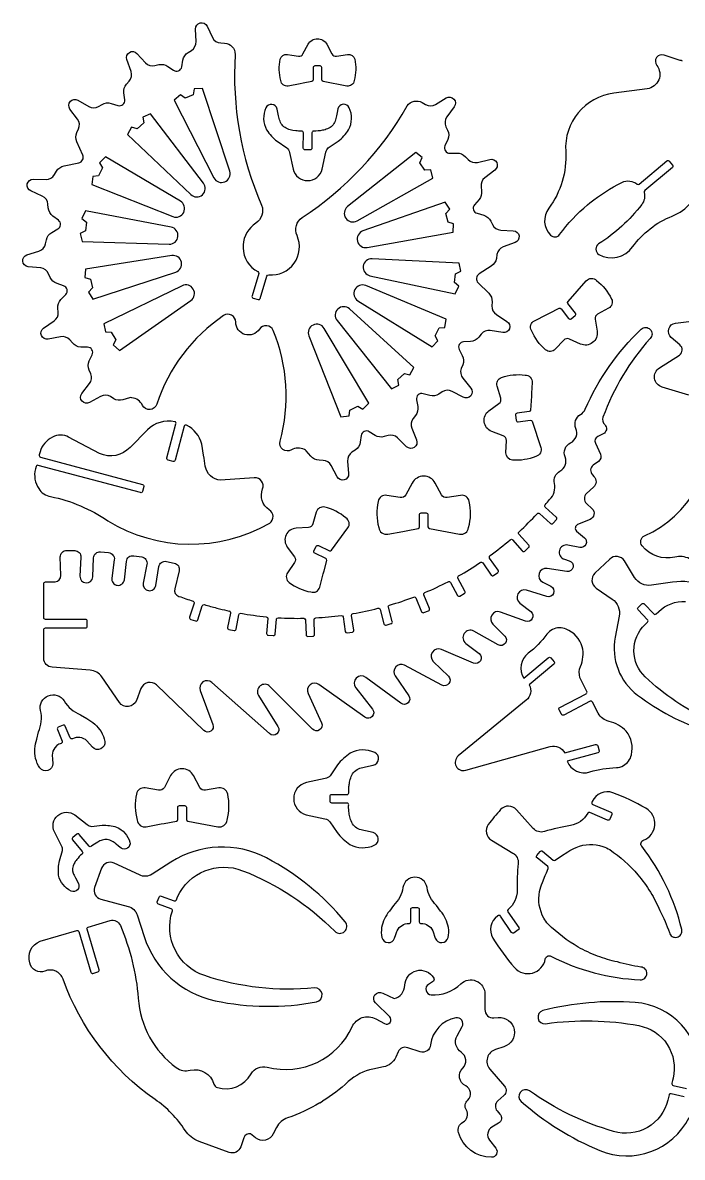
# Model space of a CAD drawing. Extents: x 0 to 507, y 0 to 400.
# Drawn here: x 0 to 232.5, y 0 to 399.9 of the extents above; entities that cross this region are included whole.
import ezdxf

# ---------------------------------------------------------------- set-up
doc = ezdxf.new("R2010")
doc.units = 0
doc.layers.get('0').update_dxf_attribs({"color": 1, "linetype": 'CONTINUOUS'})
doc.layers.add('CYAN', color=1, linetype='CONTINUOUS')

msp = doc.modelspace()

# ---------------------------------------------------------------- linework, layer by layer
msp.add_lwpolyline([(104.72, 19.17), (105.67, 19.75)])
at = {"layer": 'CYAN'}
for points in [[(13.35, 289.2), (8.99, 288.36, -0.356327), (6.6, 289.64, -0.356327), (7.38, 292.25), (11.06, 294.73, 0.272591), (12.55, 297.85), (12.43, 299.24, -0.214563), (13.5, 302.31), (15.19, 304.09, 0.25681), (15.65, 305.82, 0.25681), (14.43, 307.13), (12.1, 307.9, -0.214577), (9.7, 310.09), (9.15, 311.37, 0.272675), (6.36, 313.42), (1.94, 313.86, -0.356412), (0.01, 315.78, -0.356412), (1.51, 318.05), (5.75, 319.37, 0.272527), (8.08, 321.93), (8.36, 323.3, -0.214545), (10.27, 325.93), (12.4, 327.15, 0.252872), (13.33, 328.65, 0.252872), (12.58, 330.25), (10.61, 331.71, -0.214549), (9.03, 334.56), (8.91, 335.94, 0.272741), (6.91, 338.76), (2.85, 340.58, -0.356322), (1.63, 343.01, -0.356322), (3.77, 344.69), (8.22, 344.6, 0.272642), (11.23, 346.3), (11.93, 347.51, -0.214517), (14.57, 349.4), (19.75, 350.44, 0.227571), (21.14, 351.49, 0.227571), (21.19, 353.22), (19.12, 357.91, -0.214661), (19.12, 361.16), (19.7, 362.43, 0.272778), (19.33, 365.87), (16.67, 369.43, -0.356185), (16.8, 372.15, -0.356185), (19.48, 372.57), (23.32, 370.33, 0.272404), (26.78, 370.34), (27.97, 371.05, -0.214689), (31.21, 371.42), (33.54, 370.67, 0.25608), (35.29, 371.01, 0.25608), (35.95, 372.66), (35.65, 375.1, -0.214595), (36.6, 378.21), (37.53, 379.25, 0.272569), (38.18, 382.65), (36.68, 386.84, -0.356312), (37.6, 389.4, -0.356312), (40.29, 389.01), (43.3, 385.75, 0.27253), (46.61, 384.74), (47.96, 385.07, -0.214593), (51.16, 384.47), (53.18, 383.07, 0.256006), (54.95, 382.88, 0.256006), (56.06, 384.27), (56.48, 386.69, -0.214437), (58.31, 389.38), (59.5, 390.11, 0.272493), (61.12, 393.17), (60.92, 397.61, -0.356549), (62.54, 399.79, -0.356549), (65, 398.63), (66.92, 394.63, 0.272546), (69.79, 392.7), (71.18, 392.62, -0.394886), (74.91, 388.7, 0.11911), (84.21, 335.53, -0.357949), (82.2, 329.2, 0.236646), (77.7, 321.52), (77.68, 320.46, 0.26502), (82.9, 312.12, -0.356627), (83.2, 311.42), (80.84, 303.58, 0.413788), (81.25, 302.83), (82.99, 302.31, 0.413793), (83.74, 302.71), (86.09, 310.54, -0.355761), (86.72, 310.97, 0.265025), (95.67, 315.07, 0.265025), (96.71, 324.85, -0.357639), (98.52, 331.23, 0.119117), (135.55, 370.5, -0.394974), (140.83, 371.72), (142.03, 371.02, 0.272562), (145.49, 371.05), (149.3, 373.34, -0.356535), (151.99, 372.95, -0.356535), (152.15, 370.23), (149.53, 366.64, 0.272392), (149.2, 363.2), (149.79, 361.94, -0.214662), (149.83, 358.68), (148.86, 356.43, 0.255989), (149.02, 354.66, 0.255989), (150.6, 353.84), (153.05, 353.9, -0.214598), (156.06, 352.64), (157.01, 351.62, 0.27258), (160.32, 350.63), (164.63, 351.7, -0.356729), (167.09, 350.54, -0.356729), (166.44, 347.9), (162.89, 345.23, 0.27247), (161.56, 342.03), (161.76, 340.65, -0.214603), (160.85, 337.53), (159.25, 335.66, 0.256002), (158.89, 333.92, 0.256002), (160.16, 332.68), (162.52, 332.01, -0.214638), (165.02, 329.93), (165.63, 328.68, 0.27259), (168.51, 326.76), (172.95, 326.52, -0.356686), (174.96, 324.69, -0.356686), (173.56, 322.35), (169.39, 320.84, 0.272551), (167.18, 318.18), (166.96, 316.8, -0.214615), (165.17, 314.08), (160.87, 311.31, 0.227117), (159.96, 309.83, 0.227117), (160.54, 308.2), (164.29, 304.48, -0.214664), (165.46, 301.44), (165.37, 300.05, 0.272517), (166.96, 296.97), (170.71, 294.6, -0.356775), (171.57, 292.02, -0.356775), (169.22, 290.66), (164.83, 291.38, 0.272548), (161.61, 290.12), (160.74, 289.03, -0.214633), (157.85, 287.53), (155.41, 287.39, 0.252808), (153.91, 286.47, 0.252808), (153.86, 284.71), (154.96, 282.52, -0.214645), (155.1, 279.26), (154.59, 277.97, 0.272538), (155.12, 274.55), (157.93, 271.11, -0.356508), (157.94, 268.39, -0.356508), (155.27, 267.85), (151.34, 269.92, 0.272475), (147.88, 269.75), (146.72, 268.98, -0.214663), (143.51, 268.47), (141.13, 269.11, 0.256725), (139.4, 268.69, 0.256725), (138.83, 266.99), (139.26, 264.58, -0.214608), (138.46, 261.42), (137.59, 260.33, 0.272251), (137.12, 256.91), (138.83, 252.8, -0.356497), (138.05, 250.2, -0.356497), (135.34, 250.44), (132.16, 253.55, 0.272587), (128.81, 254.38), (127.47, 253.98, -0.214652), (124.25, 254.41), (122.16, 255.71, 0.252706), (120.4, 255.81, 0.252706), (119.35, 254.4), (119, 251.97, -0.214599), (117.24, 249.23), (116.08, 248.47, 0.272519), (114.55, 245.37), (114.87, 240.93, -0.356529), (113.31, 238.71, -0.356529), (110.82, 239.8), (108.78, 243.75, 0.272605), (105.86, 245.59), (104.47, 245.64, -0.214477), (101.55, 247.06), (99.98, 248.95, 0.108614), (99.35, 249.44, 0.245189), (94.71, 249.27, -0.303267), (91.71, 249.48, -0.303267), (90.75, 252.33, 0.166235), (88.31, 291.38, 0.277793), (86.01, 293.08, 0.277793), (83.44, 291.84, -0.331778), (78.34, 289.99, -0.331778), (75.11, 294.34, 0.277912), (73.64, 296.79, 0.277912), (70.79, 296.64, 0.166231), (47.25, 265.39, -0.303068), (44.88, 263.53, -0.303068), (42.26, 265, 0.245369), (38.48, 267.7, 0.108596), (37.69, 267.64), (35.34, 266.93, -0.214643), (32.12, 267.35), (30.93, 268.08, 0.272567), (27.47, 268.15), (23.6, 265.97, -0.356386), (20.92, 266.43, -0.356386), (20.84, 269.15), (23.55, 272.67, 0.272515), (23.98, 276.1), (23.43, 277.38, -0.214581), (23.48, 280.64), (24.52, 282.86, 0.252858), (24.42, 284.62, 0.252858), (22.89, 285.5), (20.44, 285.56, -0.214549), (17.51, 286.98), (16.61, 288.04, 0.272662), (13.35, 289.2)], [(90.97, 379.46, -0.118566), (90.76, 386.95, -0.403005), (93.33, 388.69), (94.93, 388.42), (97.17, 388.04, 0.321908), (98.8, 388.85), (100.61, 392.24, -0.276958), (103.91, 394.21, -0.277062), (107.21, 392.24), (109.02, 388.85, 0.321908), (110.65, 388.04), (114.49, 388.69, -0.403005), (117.03, 386.95, -0.118566), (116.85, 379.46, -0.207846), (115.95, 377.92, -0.207846), (114.22, 377.54), (105.91, 379.12, -0.360831), (105.42, 379.72), (105.42, 384.02, 0.414214), (104.82, 384.62), (103, 384.62, 0.414214), (102.4, 384.02), (102.4, 379.72, -0.359449), (101.91, 379.12), (98.82, 378.53), (97.76, 378.33), (93.6, 377.54, -0.207846), (91.87, 377.92, -0.207846), (90.97, 379.46)], [(67.39, 345.18, 0.39125), (71.25, 343.77, 0.39125), (72.96, 347.5), (63.43, 376.7), (60.5, 376.5), (60.15, 374.47), (57.26, 373.27), (55.58, 374.44), (53.37, 372.51), (67.39, 345.18)], [(85.97, 362.09, 0.085176), (89.71, 358.05), (93.13, 355.74, -0.146643), (94.04, 354.16), (95.31, 348.21, 0.344875), (100.45, 344.22, 0.344891), (105.56, 348.23), (106.83, 354.18, -0.146427), (107.73, 355.76), (111.15, 358.07, 0.085162), (114.9, 362.12, 0.233052), (115.11, 369.87, 0.322273), (112.96, 371.09, 0.322273), (111.12, 369.44), (110.85, 368.23), (110.61, 367.01, -0.031864), (110.12, 365.17, -0.227937), (107.46, 362.46, -0.06634), (105.68, 361.94, -0.051602), (102.56, 361.63, 0.204113), (102.13, 361.45, 0.204113), (101.96, 361.02), (101.93, 355.66, -0.414214), (101.32, 355.06), (99.51, 355.06, -0.414214), (98.91, 355.66), (98.94, 361.02, 0.204763), (98.75, 361.46, 0.204763), (98.3, 361.63, -0.033894), (96.26, 361.75), (95.19, 361.92, -0.066407), (93.37, 362.44, -0.22805), (90.71, 365.14, -0.031887), (90.23, 366.99), (89.71, 369.41, 0.322659), (87.87, 371.06, 0.322659), (85.72, 369.83, 0.233051), (85.97, 362.09)], [(59.23, 339.3, 0.391152), (63.34, 339.24, 0.391152), (63.72, 343.33), (45.08, 367.75), (42.38, 366.59), (42.72, 364.56), (40.4, 362.47), (38.41, 363.02), (36.97, 360.47), (59.23, 339.3)], [(52.95, 331.53, 0.391316), (56.77, 333.02, 0.391316), (55.59, 336.95), (29.14, 352.57), (27.08, 350.48), (28.15, 348.73), (26.78, 345.92), (24.74, 345.69), (24.36, 342.78), (52.95, 331.53)], [(114.5, 335.03, 0.391149), (113.88, 330.98, 0.391149), (117.87, 330.03), (144.63, 345.12), (143.85, 347.95), (141.79, 347.9), (140.05, 350.49), (140.87, 352.38), (138.54, 354.16), (114.5, 335.03)], [(119.92, 326.46, 0.391206), (117.99, 322.84, 0.391206), (121.45, 320.63), (151.69, 326.05), (151.89, 328.97), (149.93, 329.61), (149.14, 332.63), (150.53, 334.13), (148.93, 336.59), (119.92, 326.46)], [(51.63, 321.81, 0.391232), (54.73, 324.51, 0.391232), (52.28, 327.81), (22.1, 333.53), (20.87, 330.87), (22.47, 329.58), (22.14, 326.48), (20.29, 325.56), (20.92, 322.7), (51.63, 321.81)], [(53.93, 311.92, 0.391182), (55.93, 315.5, 0.391182), (52.53, 317.78), (22.17, 313.02), (21.91, 310.1), (23.86, 309.43), (24.58, 306.39), (23.16, 304.91), (24.71, 302.42), (53.93, 311.92)], [(154.45, 312.26), (153.88, 315.14), (123.19, 316.66, 0.391177), (120.04, 314.03, 0.391177), (122.42, 310.69), (152.48, 304.33), (153.76, 306.97), (152.18, 308.29), (152.58, 311.39), (154.45, 312.26)], [(184.73, 297.02), (185.74, 297.52), (189.07, 299.2, -0.35937), (189.82, 299.03), (192.44, 295.62, 0.414483), (193.29, 295.51), (194.73, 296.62, 0.413057), (194.84, 297.46), (192.22, 300.87, -0.360081), (192.24, 301.64), (198.66, 308.89, -0.207997), (200.46, 309.72, -0.207997), (202.29, 308.98, -0.118553), (207.57, 302.48, -0.402625), (206.5, 299.2), (202.65, 297.15, 0.322611), (201.76, 295.33), (202.46, 291.09, -0.276916), (200.89, 287.1, -0.277065), (196.64, 286.6), (192.72, 288.38, 0.322172), (190.72, 287.97), (187.75, 284.78, -0.403118), (184.32, 284.59, -0.118568), (179.38, 291.35, -0.207921), (179.13, 293.32, -0.207921), (180.4, 294.84), (184.73, 297.02)], [(59.25, 301.96, 0.391147), (60.13, 305.97, 0.391147), (56.2, 307.16), (28.55, 293.76), (29.16, 290.89), (31.21, 290.81), (32.79, 288.12), (31.86, 286.28), (34.07, 284.36), (59.25, 301.96)], [(120.92, 307.21, 0.390997), (117.07, 305.8, 0.390997), (118.16, 301.85), (144.29, 285.68), (146.39, 287.72), (145.35, 289.5), (146.78, 292.28), (148.83, 292.47), (149.27, 295.37), (120.92, 307.21)], [(115.2, 298.98, 0.390962), (111.1, 298.95, 0.390962), (110.8, 294.86), (129.96, 270.84), (132.63, 272.06), (132.25, 274.08), (134.53, 276.22), (136.52, 275.71), (137.91, 278.29), (115.2, 298.98)], [(106.28, 292.13, 0.39087), (102.35, 293.3, 0.39087), (100.87, 289.47), (112.2, 260.91), (115.11, 261.3), (115.34, 263.35), (118.14, 264.72), (119.9, 263.66), (121.98, 265.72), (106.28, 292.13)], [(169.36, 254.31), (165.33, 255.82, -0.277084), (162.67, 259.18, -0.276887), (164.37, 263.11), (167.87, 265.62, 0.322046), (168.51, 267.54), (167.24, 271.71, -0.402989), (168.79, 274.79, -0.118518), (177.11, 275.67, -0.20811), (178.94, 274.9, -0.20811), (179.63, 273.04), (179.4, 269.26), (179.34, 268.2), (179.06, 263.36, -0.360785), (178.54, 262.79), (174.27, 262.23, 0.414223), (173.75, 261.55), (173.99, 259.75, 0.414414), (174.67, 259.23), (178.93, 259.79, -0.359705), (179.59, 259.38), (182.65, 250.2, -0.208141), (182.47, 248.22, -0.208141), (180.9, 247.01, -0.118541), (172.64, 245.7, -0.402826), (170.34, 248.26), (170.49, 252.62, 0.322738), (169.36, 254.31)], [(9.84, 232.87, -0.097703), (30.01, 224.35, 0.274515), (87.12, 223.48, 0.243614), (88.24, 225.89, 0.243614), (86.91, 228.2, -0.359486), (84.55, 235.53, 0.258344), (84.19, 238.31, 0.258344), (81.65, 239.49), (69.73, 238.61, -0.350992), (64.38, 243.53), (63.94, 246.37), (63.78, 247.43), (63.17, 251.33, 0.211539), (57.79, 258.01, 0.226854), (57.28, 258.02, 0.226854), (56.94, 257.62), (53.74, 245.66, -0.412811), (53.01, 245.24), (51.26, 245.71, -0.415635), (50.81, 246.45), (54.04, 258.5, 0.206964), (53.98, 258.97, 0.206964), (53.59, 259.25, 0.251596), (44, 256.36), (37.84, 250.19, -0.32762), (27.07, 248.08), (16.19, 253.76, 0.263621), (10.5, 253.77, 0.208345), (6.12, 248.61), (5.82, 247.52, 0.41459), (6.24, 246.78), (42.28, 237.15, -0.4128), (42.7, 236.41), (42.25, 234.66, -0.414222), (41.49, 234.23), (5.48, 243.86, 0.41563), (4.73, 243.43), (4.49, 242.57, 0.21718), (5.67, 235.65, 0.228339), (9.84, 232.87)], [(135.16, 220.8), (139.35, 221.58, 0.360571), (139.84, 222.17), (139.84, 226.47, -0.414214), (140.45, 227.08), (142.26, 227.08, -0.414214), (142.87, 226.47), (142.87, 222.17, 0.360568), (143.36, 221.58), (153.99, 219.61, 0.207969), (156.11, 220.09, 0.207969), (157.2, 221.97, 0.118583), (157.44, 231.14, 0.403029), (154.32, 233.27), (149.61, 232.48, -0.322121), (147.61, 233.46), (145.39, 237.63, 0.276911), (141.36, 240.04, 0.277089), (137.32, 237.63), (135.1, 233.46, -0.322121), (133.1, 232.48), (128.38, 233.27, 0.403282), (125.27, 231.14, 0.118583), (125.51, 221.97, 0.207969), (126.6, 220.09, 0.207969), (128.72, 219.61), (134.04, 220.6), (135.16, 220.8)], [(95.85, 209.59), (93.37, 206.02, 0.402994), (93.91, 202.61, 0.118543), (101.56, 199.23, 0.208193), (103.53, 199.4, 0.208193), (104.74, 200.96), (105.95, 205.64), (106.22, 206.69), (107.16, 210.33, 0.361626), (106.85, 211.03), (102.95, 212.87, -0.412894), (102.68, 213.68), (103.44, 215.31, -0.416168), (104.25, 215.6), (108.15, 213.76, 0.359904), (108.88, 213.95), (114.62, 221.78, 0.208016), (115.05, 223.71, 0.208016), (113.93, 225.34, 0.118555), (106.46, 229.13, 0.402758), (103.5, 227.39), (102.32, 223.19, -0.32198), (100.72, 221.93), (96.42, 221.72, 0.277012), (92.86, 219.35, 0.277264), (93.28, 215.08), (95.82, 211.62, -0.321808), (95.85, 209.59)], [(152.8, 137.84, 0.355741), (156.17, 136.38), (185.97, 144.73, -0.3549), (191.08, 142.52), (201.97, 145.43, -0.415628), (202.71, 145), (203.18, 143.25, -0.415634), (202.75, 142.51), (191.89, 139.61, 0.395823), (199.95, 135.82, -0.070204), (209.26, 137.32, 0.128215), (211.74, 138.07, 0.230423), (214.56, 141.88, 0.238259), (212.77, 150.13, 0.15879), (206.68, 153.59, -0.219227), (202.86, 156.53), (200.82, 160.44, 0.414218), (200, 160.7), (190.72, 155.87, -0.415506), (189.91, 156.13), (189.07, 157.74, -0.413543), (189.32, 158.55), (198.61, 163.38, 0.414886), (198.86, 164.2), (196.83, 168.12), (196.43, 169.12, -0.170599), (196.61, 172.93, 0.15879), (197.27, 179.9, 0.238255), (191.54, 186.11, 0.230474), (186.8, 185.98, 0.128173), (184.77, 184.38, -0.070204), (178.2, 177.62, 0.395975), (176.67, 168.84), (185.28, 176.08, -0.414214), (186.14, 176.01), (187.3, 174.62, -0.414042), (187.23, 173.76), (178.59, 166.51, -0.354737), (177.48, 161.06), (153.53, 141.45, 0.35618), (152.8, 137.84)], [(106.56, 119.27, -0.146494), (108.31, 118.27), (110.87, 114.46, 0.085152), (115.34, 110.27, 0.233098), (123.95, 109.98, 0.322428), (125.33, 112.36, 0.322428), (123.5, 114.43), (120.8, 115.01, -0.031875), (118.76, 115.56, -0.227973), (115.76, 118.52, -0.066353), (115.19, 120.51, -0.030718), (114.94, 122.35), (114.9, 123.42, -0.013088), (114.92, 124.21, 0.204116), (114.76, 124.65, 0.204116), (114.32, 124.84), (108.96, 124.86, -0.414214), (108.36, 125.47), (108.36, 127.28, -0.415674), (108.97, 127.89), (114.33, 127.87, 0.205419), (114.77, 128.05, 0.205419), (114.94, 128.5, -0.035254), (115, 130.62, -0.026123), (115.24, 132.18, -0.06639), (115.82, 134.18, -0.227918), (118.84, 137.11, -0.031908), (120.89, 137.65), (123.59, 138.21, 0.32239), (125.44, 140.26, 0.32239), (124.08, 142.66, 0.233027), (115.47, 142.43, 0.08515), (110.96, 138.27), (108.38, 134.48, -0.146453), (106.62, 133.5), (100, 132.1, 0.344864), (95.53, 126.43, 0.34479), (99.95, 120.72), (106.56, 119.27)], [(49.92, 117.67), (54.19, 118.46, 0.360823), (54.68, 119.06), (54.68, 123.36, -0.414214), (55.28, 123.96), (57.1, 123.96, -0.414214), (57.7, 123.36), (57.7, 119.06, 0.360835), (58.19, 118.46), (68.82, 116.5, 0.207968), (70.94, 116.97, 0.207968), (72.04, 118.85, 0.118545), (72.28, 128.02, 0.402977), (69.16, 130.16), (64.45, 129.37, -0.322121), (62.44, 130.35), (60.22, 134.51, 0.277068), (56.19, 136.92, 0.277246), (52.16, 134.51), (49.94, 130.35, -0.322121), (47.93, 129.37), (43.22, 130.16, 0.402975), (40.1, 128.02, 0.118545), (40.34, 118.85, 0.207969), (41.44, 116.97, 0.207969), (43.56, 116.5), (48.87, 117.48), (49.92, 117.67)], [(173.34, 66.88, 0.288156), (179.72, 64.94, 0.288156), (184.23, 69.85, -0.241368), (184.96, 70.87, -0.241368), (186.22, 70.87, 0.108918), (217.67, 62.57, 0.414214), (220.03, 64.69, 0.414214), (217.91, 67.04, -0.034988), (209.62, 68.83, -0.036106), (202.64, 70.92, -0.040503), (195.81, 74.09, -0.065029), (185.23, 82.17, -0.049654), (183.74, 84.31, -0.187879), (182.23, 93.67, -0.048824), (183.2, 96.83), (184.21, 99.29), (184.62, 100.27), (185.23, 101.74, 0.3307), (185.07, 102.44), (181.32, 105.52, -0.413085), (181.26, 106.37), (182.41, 107.77, -0.41422), (183.26, 107.85), (186.98, 104.77, 0.329384), (187.7, 104.73), (189.94, 106.2), (192.15, 107.67, -0.048842), (195.08, 109.22, -0.187868), (204.55, 109.5, -0.049669), (206.93, 108.43, -0.065024), (216.85, 99.57, -0.040518), (221.27, 93.45, -0.036088), (224.62, 86.99, -0.03498), (227.95, 79.21, 0.414261), (230.65, 77.56, 0.414261), (232.3, 80.26, 0.108921), (218.21, 109.6, -0.241382), (217.98, 110.84, -0.241382), (218.85, 111.75, 0.288062), (222.8, 117.1, 0.288062), (219.69, 122.99, 0.042651), (208.05, 128.47, 0.398745), (200.74, 125.35), (200.68, 125.17, 0.413627), (200.98, 124.37), (207.36, 121.62, -0.416145), (207.66, 120.83), (206.93, 119.16, -0.414789), (206.15, 118.85), (199.95, 121.52, 0.388199), (199.19, 121.26, -0.230545), (193.12, 116.94, 0.031373), (183.89, 114.8, -0.291218), (179.99, 115.9), (174.1, 122.51, 0.212669), (171.29, 123.77, 0.212669), (168.48, 122.53, 0.011315), (166.24, 119.94, 0.011312), (164.12, 117.26, 0.212697), (163.44, 114.27, 0.212697), (165.21, 111.76), (172.83, 107.22, -0.291291), (174.64, 103.6, 0.031373), (174.28, 94.13, -0.230408), (171.17, 87.36, 0.388078), (171.04, 86.55), (174.85, 80.97, -0.415423), (174.7, 80.13), (173.19, 79.1, -0.413388), (172.35, 79.27), (168.44, 85, 0.415433), (167.63, 85.16), (167.45, 85.05, 0.398722), (165.75, 77.28, 0.042654), (173.34, 66.88)], [(12.67, 99.43, -0.085153), (12.98, 104.48), (14.03, 108.11, 0.146479), (13.73, 109.74), (11.16, 114.69, -0.344844), (12.43, 120.5, -0.344771), (18.36, 120.67), (22.74, 117.23, 0.146506), (24.28, 116.64), (28.06, 117.01, -0.085155), (33.08, 116.35, -0.233077), (37.77, 111.04, -0.322146), (36.96, 108.91, -0.322146), (34.69, 109), (33.81, 109.7), (32.9, 110.4, 0.031899), (31.48, 111.41, 0.227912), (28.03, 111.77, 0.066392), (26.46, 111.09, 0.049419), (24.22, 109.61, -0.204919), (23.79, 109.46, -0.204919), (23.38, 109.67), (19.93, 113.8, 0.414214), (19.08, 113.88), (17.69, 112.73, 0.414219), (17.6, 111.88), (21.02, 107.74, -0.204909), (21.16, 107.29, -0.204909), (20.93, 106.88, 0.049307), (19.08, 104.95, 0.066391), (18.12, 103.53, 0.22784), (17.84, 100.08, 0.012482), (18.1, 99.45), (18.57, 98.49), (19.63, 96.48, -0.322151), (19.29, 94.24, -0.322151), (17.06, 93.84, -0.233089), (12.67, 99.43)], [(37.15, 88.43, -0.259955), (40.39, 85.4), (42.81, 77.83, 0.269398), (67.81, 55.19, 0.099508), (103.55, 54.79, 0.401239), (105.54, 57.57, 0.401239), (102.86, 59.68, -0.104978), (64.15, 64.03, -0.414167), (52.76, 86.82, 0.406356), (52.39, 87.58), (47.83, 89.23, -0.414222), (47.46, 90), (48.07, 91.71, -0.414209), (48.86, 92.07), (53.42, 90.42, 0.406344), (54.18, 90.77), (54.59, 91.75, -0.397071), (77.52, 101.01, -0.104986), (110.05, 79.64, 0.400965), (113.47, 79.55, 0.400965), (113.71, 82.96, 0.099509), (85.95, 105.49, 0.269399), (52.27, 104.04), (45.59, 99.76, -0.260091), (41.15, 99.49), (32.2, 103.67, 0.212248), (29.61, 103.74, 0.212248), (27.81, 101.87), (25.36, 95.12, 0.21218), (25.55, 92.54, 0.21218), (27.6, 90.94), (37.15, 88.43)], [(126.61, 77.46, 0.332298), (128.78, 75.67, 0.332298), (131.11, 77.25), (131.57, 78.56), (131.93, 79.62), (132.02, 79.87, -0.293529), (136.16, 82.39, 0.201513), (136.59, 82.56, 0.201513), (136.77, 82.99), (136.77, 87.41, -0.414214), (137.37, 88.02), (139.19, 88.02, -0.414214), (139.79, 87.41), (139.79, 82.99, 0.20151), (139.98, 82.55, 0.20151), (140.43, 82.39, -0.293619), (144.54, 79.87), (145.45, 77.25, 0.332298), (147.79, 75.66, 0.332298), (149.98, 77.46, 0.091348), (150.07, 80.96, 0.126125), (147.32, 86.76), (145.84, 88.76, -0.163769), (142.54, 95.08, 0.368463), (138.28, 98.71, 0.368464), (134.05, 95.08, -0.163769), (130.72, 88.76), (129.27, 86.76, 0.126152), (126.52, 80.96, 0.091332), (126.61, 77.46)]]:
    msp.add_lwpolyline(points, format="xyb", close=True, dxfattribs=at)
for points in [[(232.57, 386.29, 0.204681), (232.18, 386.57, 0.204681), (231.71, 386.48), (226.08, 388.43, 0.332732), (223.44, 387.59, 0.332732), (223.5, 384.81, -0.269143), (224.2, 379.7, -0.269143), (220.11, 376.56), (208.36, 375.01, 0.394599), (191.41, 354.46, -0.17827), (185.42, 334.45, 0.372053), (186.07, 324.98, 0.219756), (187.73, 324.36, 0.219756), (189.27, 325.22), (189.27, 325.22, -0.059757), (199.14, 335.7), (199.97, 336.38, -0.055325), (211.22, 343.56, -0.293103), (216.57, 342.96, 0.357174), (217.33, 342.97), (227.06, 351.15, -0.413276), (227.91, 351.08), (229.08, 349.69, -0.41835), (229, 348.83), (219.29, 340.66, 0.286664), (219.09, 340.04, -0.230036), (218.19, 335.78, -0.085667), (203.02, 321.88, 0.261831), (202.04, 320.03, 0.261831), (203.11, 318.22, 0.385042), (215, 320.81, -0.144953), (228.96, 331.69, 0.249492), (239.12, 343.56, 0.249492)], [(72.78, 192.53, -0.408493), (73.26, 191.82), (72.23, 186.7, 0.417101), (72.72, 185.99), (74.5, 185.65, 0.414214), (75.23, 186.12), (76.23, 191.23, -0.4082), (76.92, 191.71, 0.019637), (85.87, 190.48, -0.409836), (86.41, 189.83), (85.99, 184.64, 0.414214), (86.54, 183.99), (88.35, 183.84, 0.415675), (89.02, 184.4), (89.41, 189.6, -0.40836), (90.04, 190.15, 0.019635), (99.08, 189.96, -0.409832), (99.69, 189.38), (99.87, 184.16, 0.414274), (100.5, 183.58), (102.32, 183.65, 0.414214), (102.89, 184.27), (102.71, 189.49, -0.409756), (103.29, 190.11, 0.019639), (112.27, 190.96, -0.408434), (112.93, 190.45), (113.72, 185.3, 0.412774), (114.41, 184.79), (116.2, 185.06, 0.414215), (116.71, 185.75), (115.92, 190.91, -0.408214), (116.44, 191.59, 0.01964), (125.24, 193.47, -0.408191), (125.99, 193.04), (127.35, 188.02, 0.414211), (128.11, 187.59), (129.86, 188.07, 0.4128), (130.29, 188.81), (128.89, 193.84, -0.409594), (129.32, 194.58, 0.019634), (137.87, 197.45, -0.409602), (138.63, 197.11), (140.6, 192.28, 0.414757), (141.38, 191.94), (143.04, 192.62, 0.413663), (143.38, 193.41), (141.44, 198.24, -0.409049), (141.78, 199.02, 0.019628), (149.94, 202.86, -0.407687), (150.75, 202.61), (153.23, 198.03, 0.416201), (154.05, 197.79), (155.65, 198.65, 0.413507), (155.89, 199.47), (153.42, 204.05, -0.407689), (153.63, 204.87, 0.019638), (161.31, 209.62, -0.409763), (162.15, 209.47), (165.15, 205.2, 0.41506), (165.99, 205.05), (167.47, 206.1, 0.412171), (167.6, 206.94), (164.6, 211.2, -0.408951), (164.75, 212.04, 0.019635), (171.83, 217.64, -0.408978), (172.68, 217.58), (176.12, 213.69, 0.414207), (177, 213.64), (178.33, 214.85, 0.413247), (178.39, 215.7), (174.91, 219.59, -0.408031), (174.97, 220.44, 0.01963), (181.35, 226.81, -0.410073), (182.2, 226.86), (186.1, 223.38, 0.413241), (186.95, 223.43), (188.16, 224.79, 0.414207), (188.09, 225.64), (184.19, 229.11, -0.409002), (184.16, 229.96, 0.005313), (185.74, 231.83, 0.262074), (187.43, 237.51, -0.339351), (189.4, 241.81, 0.388039), (191.21, 246.8, -0.398204), (193.11, 251.8, 0.401772), (195.02, 256.89, -0.379617), (196.65, 261.8, 0.160501), (198.28, 263.63, -0.100771), (218.03, 291.8, -0.414489), (221.23, 291.75, -0.414489), (221.17, 288.55, 0.094712), (204.54, 260.8, 0.300549), (205.15, 258.2, -0.244221), (205.74, 256.43, -0.244221), (204.63, 254.93), (202.7, 253.99, 0.403506), (201.88, 251.73), (203.64, 247.75, -0.351216), (202.97, 245.25), (201.1, 243.88, 0.214757), (200.21, 242.28, 0.214757), (200.82, 240.56), (201.37, 239.98, -0.203143), (202.1, 238, -0.203143), (201.19, 236.11), (198.77, 233.95, 0.210707), (197.98, 232.2, 0.210707), (198.74, 230.43), (200.7, 228.57, -0.254782), (201.38, 226.5, -0.254782), (200.01, 224.8), (195.62, 222.98, 0.260548), (194.81, 221.95, 0.260548), (195.26, 220.71), (198.04, 218.33, -0.341312), (198.52, 215.99, -0.341312), (196.38, 214.93), (192.18, 215.78, 0.400481), (189.17, 213.87, 0.400481), (190.94, 210.77), (192.66, 210.24, -0.394102), (193.99, 207.94, -0.394102), (191.78, 206.45), (184.89, 207.54, 0.369755), (182.02, 205.78, 0.369755), (183.32, 202.68), (186.19, 201.22, -0.390388), (187.13, 198.75, -0.390388), (184.74, 197.61), (177.6, 199.83, 0.362759), (174.55, 198.54, 0.362759), (175.28, 195.32), (179.12, 192.34, -0.369152), (179.62, 189.85, -0.369152), (177.24, 188.96), (168.41, 192.16, 0.352785), (165.35, 191.11, 0.352785), (165.72, 187.89), (169.95, 183.71, -0.375433), (170.14, 181.15, -0.375433), (167.63, 180.62), (159.04, 185.43, 0.392976), (155.62, 184.6, 0.392976), (156.2, 181.12), (160.88, 177.51, -0.376995), (161.37, 174.98, -0.376995), (158.92, 174.17), (147.58, 178.98, 0.359961), (144.41, 178.05, 0.359961), (144.74, 174.76), (150.06, 169.52, -0.372062), (150.26, 166.97, -0.372062), (147.76, 166.41), (134.64, 173.38, 0.345775), (131.5, 172.81, 0.345775), (131.31, 169.63), (136.09, 162.68, -0.366861), (135.85, 160.17, -0.366861), (133.34, 160), (121, 169.15, 0.375238), (117.6, 168.89, 0.375238), (117.41, 165.48), (123.33, 157.9, -0.372048), (123.19, 155.34, -0.372048), (120.64, 155.1), (104.43, 166.64, 0.339583), (101.29, 166.52, 0.339583), (100.6, 163.46), (105.34, 153.06, -0.363342), (104.67, 150.64, -0.363342), (102.17, 150.87), (87.17, 165.93, 0.381485), (83.74, 166.13, 0.381485), (83.15, 162.74), (89.98, 151.8, -0.372651), (89.58, 149.27, -0.372651), (87.02, 149.3), (66.73, 167.31, 0.344578), (63.55, 167.51, 0.344578), (62.59, 164.48), (67.06, 152.51, -0.349418), (66.31, 150.2, -0.349418), (63.89, 150.41), (47.11, 166.45, 0.250845), (44.08, 167.29, 0.250845), (41.7, 165.24), (40.06, 161, -0.27785), (37.3, 158.85, -0.27785), (34.11, 160.29), (27.88, 169.3, 0.223891), (23.8, 171.66), (10.43, 172.79, -0.414215), (7.41, 175.81), (7.41, 185.94, -0.414214), (8.02, 186.54), (22.14, 186.54, 0.414214), (22.74, 187.15), (22.74, 188.96, 0.414214), (22.14, 189.57), (8.02, 189.57, -0.414214), (7.41, 190.17), (7.41, 202.15, -0.414214), (8.02, 202.76), (11.49, 202.76, 0.38469), (13.43, 205.04), (13.25, 211.56, -0.203844), (13.88, 213.19, -0.203844), (15.48, 213.86), (18.33, 213.83, -0.204373), (19.93, 213.13, -0.204373), (20.53, 211.49), (20.2, 204.76, 0.414015), (22.32, 202.41, 0.414015), (24.68, 204.53), (25.01, 211.25, -0.204379), (25.78, 212.83, -0.204379), (27.46, 213.36), (30.3, 213.09, -0.20389), (31.83, 212.25, -0.20389), (32.29, 210.56), (31.42, 204.1, 0.41763), (33.36, 201.58, 0.41763), (35.86, 203.56), (36.59, 210.03, -0.20387), (37.44, 211.56, -0.20387), (39.13, 212), (41.94, 211.57, -0.20429), (43.42, 210.65, -0.20429), (43.78, 208.94), (42.51, 202.33, 0.418262), (44.3, 199.71, 0.418262), (46.9, 201.54), (48.02, 208.18, -0.204261), (48.96, 209.66, -0.204261), (50.68, 210), (53.43, 209.42, -0.203818), (54.87, 208.42, -0.203818), (55.15, 206.69), (53.58, 200.36, 0.401102), (55.09, 197.68, 0.010763), (60.05, 196.05, -0.409133), (60.41, 195.3), (58.84, 190.33, 0.413262), (59.23, 189.57), (60.96, 189.02, 0.414659), (61.71, 189.41), (63.32, 194.38, -0.408199), (64.04, 194.77, 0.009815), (68.39, 193.56), (69.43, 193.3, 0.007506), (72.79, 192.52)], [(234.83, 268.55), (225.43, 271.4, -0.292582), (222.76, 274.5, -0.292582), (224.46, 278.23), (231.47, 282.73, 0.237701), (232.47, 284.45, 0.237701), (231.68, 286.27), (228.63, 288.87, -0.297761), (227.71, 291.93, -0.297761), (230.14, 294), (242.42, 295.54, -0.40101)], [(235.01, 210.94, 0.176043), (229.9, 211.54, -0.287648), (218.35, 215.46), (218.35, 215.46, -0.233385), (217.9, 217.44, -0.233385), (219.2, 219, 0.331423), (242.12, 259.97, 0.295033)], [(249.12, 193.97, 0.286037), (229.1, 202.7), (221.63, 201.6, -0.297756), (215.71, 204.33), (212.08, 210.16, 0.225624), (209.65, 211.71, 0.225624), (206.91, 210.8), (201.68, 205.82, 0.225485), (200.66, 203.12, 0.225485), (202.1, 200.63), (207.78, 196.73, -0.297896), (210.26, 190.69), (208.84, 183.29, 0.286022), (216.7, 162.92), (216.7, 162.92, 0.081158), (240.86, 150.23, 0.398627)], [(242.31, 153.9, -0.081887), (219.45, 169.28, -0.205574), (215.46, 178.5, -0.205574), (219.39, 187.74), (220.27, 188.59, 0.412152), (220.27, 189.44), (216.95, 192.93, -0.415229), (216.95, 193.79), (218.25, 195.04, -0.413203), (219.12, 195.03), (222.45, 191.53, 0.41527), (223.32, 191.51), (224.09, 192.25), (224.2, 192.35, -0.205583), (233.61, 195.88, -0.205583)], [(16.7, 147.82), (15.03, 151.92, 0.41421), (14.24, 152.25), (12.56, 151.56, 0.413665), (12.23, 150.77), (13.9, 146.68, -0.202184), (13.9, 146.21, -0.202184), (13.56, 145.89, 0.094651), (12.06, 145.07), (11.33, 144.31, 0.154032), (10.41, 141.74), (10.49, 140.28), (10.57, 138.81, -0.332339), (8.91, 136.32, -0.332339), (6.05, 137.2, -0.091295), (4.57, 140.6, -0.126179), (4.93, 147.37), (5.57, 149.92, 0.163757), (6.29, 157.43, -0.368569), (9, 162.68, -0.368602), (14.61, 160.83, 0.163749), (20.38, 155.97), (22.62, 154.6, -0.126148), (27.62, 150.02, -0.091263), (28.94, 146.56, -0.332416), (27.52, 143.93, -0.332416), (24.59, 144.54), (22.65, 146.74, 0.315553), (17.5, 147.5, -0.377975), (16.74, 147.74)], [(104.72, 19.17, -0.051952), (93.35, 13.9, 0.19613), (89.51, 10.55), (88.33, 8.22, -0.226938), (85.54, 6.06, -0.226938), (82.1, 6.88), (80.35, 8.3, 0.380699), (77.93, 6.9), (76.84, 3.69, -0.202741), (75.2, 1.83, -0.202741), (72.73, 1.71), (62.15, 5.61, -0.160704), (57.25, 9.5, 0.09576), (46.67, 20.4, -0.155858), (14.23, 62.79, 0.205556), (11.63, 65.59, 0.205556), (7.82, 65.63, -0.226817), (4.5, 65.81, -0.226817), (2.56, 68.5, -0.405481), (6.12, 76.12), (19.03, 79.94, -0.414636), (19.79, 79.54), (24.02, 65.23, 0.414211), (24.78, 64.83), (26.5, 65.34, 0.412813), (26.92, 66.09), (22.69, 80.4, -0.413803), (23.09, 81.15), (26.92, 82.29), (30.8, 83.43, -0.381936), (34.42, 81.71, -0.079576), (40.74, 56.06, 0.219272), (54.11, 31.64, 0.222237), (59.03, 30.67, -0.404485), (67.38, 25.81, 0.256201), (68.62, 24.56, 0.351706), (80.53, 29.39, -0.341936), (86.19, 31.79, 0.365829), (116.15, 46.03, -0.208464), (119.68, 49.23, -0.208464), (124.43, 48.81), (127.55, 47.12, 0.374266), (129.51, 47.55, 0.374266), (129.36, 49.56), (124.37, 54.44, -0.374825), (124.16, 57.24, -0.374825), (126.91, 57.83), (130.93, 55.94, 0.340378), (134.68, 60.61, -0.337429), (138.8, 65.77, -0.337429), (144.87, 63.17, -0.40719), (144.51, 61.8), (143.09, 60.95, 0.327503), (142.18, 58.8, 0.327503), (143.96, 57.29, 0.213902), (154.43, 61.11, -0.302334), (159.9, 62.13, -0.302334), (162.95, 57.47), (162.92, 52.06, 0.210124), (163.85, 49.91, 0.210124), (166.07, 49.13), (167.64, 49.26, -0.381473), (173.25, 45.01, -0.381473), (169.66, 38.96), (166.64, 38.01, 0.251932), (163.8, 35.08, 0.251932), (164.68, 31.1), (169.85, 25.09, -0.412091), (169.6, 21.78), (167.46, 19.92, 0.417238), (167.25, 16.36), (168.24, 15.24, -0.224447), (168.76, 13.52, -0.224447), (167.76, 12.02), (165.43, 10.65, 0.215874), (163.95, 8.55, 0.215874), (164.55, 6.05), (166.79, 3.19, -0.286813), (167.02, 1.11, -0.286813), (165.25, 0, -0.334117), (153.61, 8.73, -0.35997), (155.18, 12.38, 0.210109), (156.73, 14.26, 0.210109), (156.39, 16.67, -0.361981), (156.87, 20.17, 0.24902), (157.83, 22.84, 0.24902), (156.15, 25.13, -0.243703), (154.01, 28.01, -0.243703), (155.12, 31.42, 0.226338), (156.19, 34.36, 0.226338), (154.58, 37.04, -0.391025), (153.13, 42.84), (154.91, 46.06, 0.289889), (154.77, 48.32, 0.289889), (152.67, 49.16, 0.332119), (143.81, 39.61, -0.226314), (142.53, 37.52, -0.226314), (140.09, 37.2), (135.71, 38.63, 0.382942), (132.32, 37.13), (131.48, 35.28, -0.241322), (127.21, 31.86), (123.47, 31.11, 0.13718), (114.76, 26.66, -0.047343), (105.67, 19.75)], [(238.75, 29.89, 0.393918), (215.9, 54.58, 0.08116), (183.39, 51.69, 0.398623), (181.65, 48.95, 0.398623), (184.3, 47.06, -0.08189), (217.23, 46.4, -0.205567), (227.22, 39.73, -0.205567), (229.26, 27.89), (229.08, 27.11), (228.84, 26.08, 0.415634), (229.26, 25.35), (233.95, 24.23, -0.415634)], [(233.22, 21.29), (228.56, 22.41, 0.415643), (227.84, 21.96), (227.41, 20.15, -0.205587), (220.24, 10.51, -0.205587), (208.31, 9.08, -0.081885), (178.65, 23.39, 0.398564), (175.42, 22.92, 0.398564), (175.71, 19.67), (175.71, 19.67, 0.081158), (203.41, 2.39, 0.393376), (234.94, 14.03, -0.298881)]]:
    msp.add_lwpolyline(points, format="xyb", dxfattribs=at)

doc.saveas('drawing.dxf')
